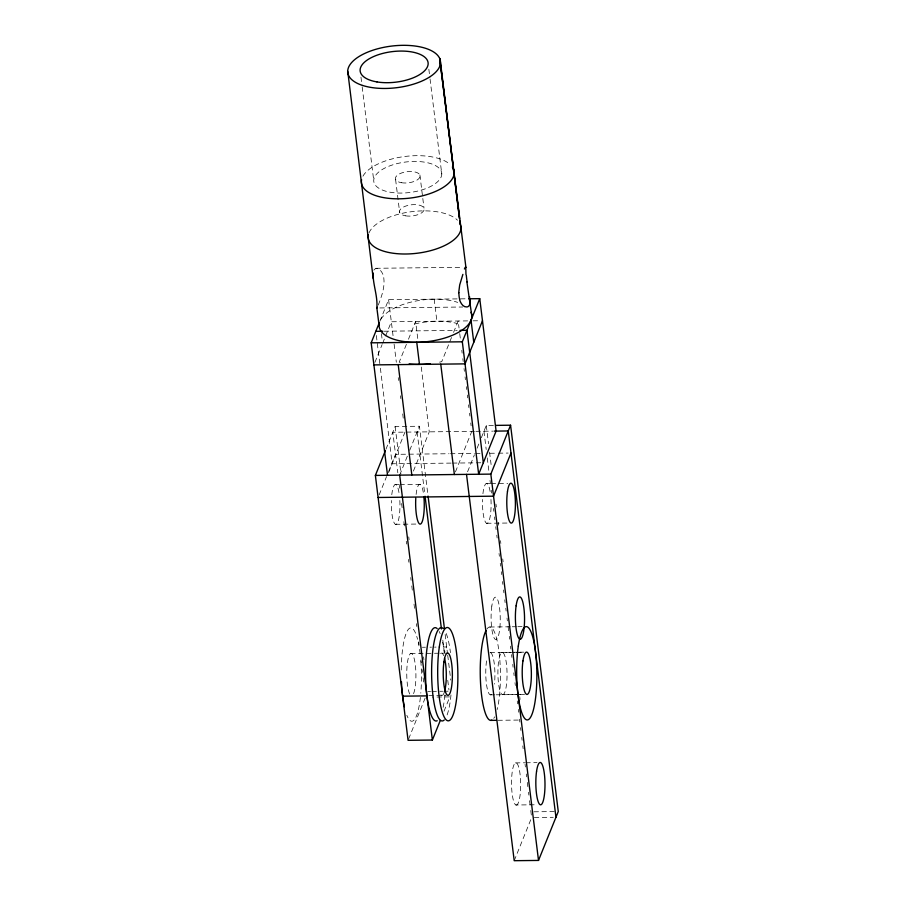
<?xml version="1.0" encoding="UTF-8"?>
<svg xmlns="http://www.w3.org/2000/svg" width="906" height="906" viewBox="0 0 906 906"><rect width="100%" height="100%" fill="white"/><g stroke="black" fill="none" stroke-linecap="round" stroke-linejoin="round"><path stroke-width="0.68" stroke-dasharray="4.53 3.4" d="M378.278 305.062C381.494 296.602 384.925 287.666 383.827 278.448C384.065 273.963 377.961 264.292 373.725 270.26M379.897 321.256L388.606 299.682L467.326 298.787M374.925 362.366L382.106 344.597M382.615 343.329L391.335 321.755L467.621 320.894M406.409 344.325L399.218 362.14A46.682 20.963 -7 0 0 400.395 362.434M408.47 339.24L415.639 321.483L418.051 341.041M385.945 449.263L395.129 426.511L419.433 426.239L427.892 494.699M379.161 494.88L386.556 476.567M388.663 471.335L395.537 454.336L449.036 453.736M388.561 472.717L404.959 432.128M451.516 337.485L441.743 361.653A46.682 20.963 -7 0 1 438.878 362.287M453.566 332.4L458.176 320.996L459.036 327.983M399.682 475.14L407.598 455.525M409.716 450.293L419.433 426.239M413.419 471.075L429.263 431.856L421.154 366.183M455.424 471.913L471.8 431.369M467.575 471.766L474.438 454.778M477.088 448.232L479.195 443M481.312 437.779L486.273 425.48L494.382 425.39M408.606 739.013L425.503 697.167M442.626 642.184A46.682 10.091 89.4 0 1 444.359 652.739L446.692 646.986L440.61 647.054M444.008 711.278L449.818 696.895L432.264 697.088M514.212 860.7L531.109 818.854M375.854 268.289L462.943 267.304M379.818 307.949L462.694 307.009M473.023 320.826L479.784 320.758M384.235 331.222L457.156 330.407M474.472 431.347L392.808 432.264L397.813 472.785M475.854 431.324L492.773 431.143M450.441 453.725L474.382 453.453M475.786 453.43L480.01 453.385M489.863 453.272L496.907 453.193M498.311 453.181L508.164 453.068M451.075 463.102L392.173 463.77L380.305 367.564M452.468 463.091L481.913 462.762M394.993 484.665L399.048 484.619M399.908 484.619L420.169 484.382M486.137 483.645L490.191 483.6M491.063 483.589L507.745 483.396M395.446 524.302L417.043 524.053M486.59 523.272L507.711 523.034M489.795 627.02L510.837 626.782M512.23 626.771L516.443 626.726M517.847 626.703L522.049 626.658M422.377 647.258L425.424 647.224M429.976 647.178L431.494 647.156M434.54 647.122L436.058 647.111M490.089 652.535L518.13 652.218M519.534 652.207L523.747 652.161M410.645 653.543L433.079 653.294M434.484 653.271L447.1 653.135M501.788 652.513L515.288 652.365M516.635 652.343L523.396 652.275M427.836 691.414L430.531 691.38M431.879 691.369L442.683 691.244M444.042 691.233L448.085 691.187M428.866 695.446L446.171 695.253M502.264 694.619A21.166 4.575 89.4 0 0 506.556 664.834A21.166 4.575 89.4 0 0 498.64 661.233A21.166 4.575 89.4 0 0 502.264 694.619L523.872 694.381M490.576 694.857L494.778 694.811M496.182 694.8L518.617 694.54M520.021 694.528L525.627 694.46M497.881 720.293L520.316 720.043M515.412 762.886L524.868 762.784M525.786 762.773L537.02 762.648M515.888 804.992A21.166 4.575 89.4 0 0 520.18 775.208A21.166 4.575 89.4 0 0 512.264 771.606A21.166 4.575 89.4 0 0 515.888 804.992L537.065 804.755M533.962 811.799L554.223 811.572M534.336 817.518L553.249 817.303M486.273 425.48L488.527 443.747M489.568 452.173L491.482 467.632M495.99 504.155L496.329 506.964M498.243 522.411L498.594 525.22M500.497 540.678L500.848 543.487M502.751 558.934L503.102 561.743M519.75 696.601L520.089 699.421M483.951 431.233L486.205 449.501M487.247 457.926L488.98 471.981M490.021 480.406L490.373 483.215M491.233 490.237L491.584 493.045M493.487 508.504L493.838 511.312M494.529 516.93L494.88 519.738M495.741 526.76L496.092 529.568M496.782 535.186L497.134 538.005M499.036 553.453L499.387 556.261M500.248 563.283L500.599 566.091M501.29 571.72L501.641 574.529M502.513 581.55L502.853 584.359M503.543 589.976L503.895 592.784M504.767 599.806L505.106 602.615M505.797 608.243L506.148 611.052M507.02 618.073L507.36 620.882M508.062 626.499L508.572 630.712M509.274 636.329L509.614 639.149M510.486 646.171L510.837 648.979M511.528 654.596L511.867 657.405M512.739 664.426L513.09 667.235M513.781 672.864L514.121 675.672M514.993 682.694L515.344 685.502M517.247 700.95L517.598 703.769M518.289 709.387L518.64 712.195M519.5 719.217L519.851 722.025M520.542 727.643L520.893 730.451M521.754 737.484L522.105 740.293M522.796 745.91L523.147 748.718M525.05 764.166L525.401 766.974M526.261 774.007L526.613 776.816M527.303 782.433L527.824 786.646M528.515 792.263L528.866 795.072M529.557 800.689L530.078 804.913M530.769 810.53L531.471 816.147M428.844 69.218L429.874 77.599M430.044 78.992L441.777 173.997A34.235 15.379 -7 0 1 390.565 192.287A34.235 15.379 -7 0 1 390.916 165.458A34.235 15.379 -7 0 1 441.777 173.997M459.727 333.578L460.418 339.161M461.8 350.339L462.139 353.136M462.83 358.719L463.181 361.517M464.042 368.504L464.382 371.301M465.072 376.885L465.424 379.682M466.284 386.669L466.624 389.455M467.315 395.05L467.655 397.847M468.527 404.823L468.866 407.621M469.557 413.215L469.897 416.001M470.769 422.989L471.109 425.786M419.908 175.005L422.638 197.078M422.808 198.459L423.997 208.12M434.178 299.161L436.907 321.234M395.594 179.49L399.682 212.604M445.14 634.415L447.541 653.883M447.711 655.265L450.78 680.1M417.111 431.992L424.869 494.869M442.808 640.168L444.359 652.739M447.768 680.338L448.957 689.998M388.606 299.682L393.227 337.123M394.099 344.11L396.341 362.275M398.232 377.643L398.583 380.429M400.475 395.797L400.826 398.595M402.717 413.963L403.238 418.153M360.962 77.112L362.004 85.492M362.174 86.885L373.725 180.498M395.129 426.511L400.996 474.019M408.753 536.884L409.104 539.682M423.578 656.918L423.917 659.681M381.426 333.668L382.275 340.565M399.365 485.356L399.705 488.153M401.607 503.521L402.117 507.711M403.85 521.686L404.359 525.876M406.262 541.244L406.601 544.042M408.504 559.41L408.844 562.196M410.746 577.575L411.086 580.361M411.777 585.956L412.298 590.146M414.019 604.121L414.54 608.311M416.432 623.679L416.783 626.465M418.674 641.844L419.025 644.63M420.905 659.919L421.256 662.671M422.105 669.568L422.445 672.331M423.125 677.847L423.634 681.992M376.341 335.503L380.124 366.171M446.228 633.543A46.682 10.091 89.4 0 1 450.441 652.671M450.984 694.959A46.682 10.091 89.4 0 1 446.828 715.638M444.042 693.011A21.166 4.575 89.4 0 1 440.565 694.426M440.588 653.52A21.166 4.575 89.4 0 1 443.759 655.797M486.896 629.07A46.682 10.091 89.4 0 1 498.968 651.471A46.682 10.091 89.4 0 1 497.179 709.534M494.642 716.861A46.682 10.091 89.4 0 1 493.77 718.322M491.471 694.426A21.166 4.575 89.4 0 1 486.386 683.475A21.166 4.575 89.4 0 1 487.02 658.356M490.554 652.637A21.166 4.575 89.4 0 1 494.438 684.053M439.195 631.482A46.682 10.091 89.4 0 1 440.146 633.611M444.914 695.027A46.682 10.091 89.4 0 1 442.955 708.175M420.384 697.427A46.682 10.091 89.4 0 1 406.839 715.298M401.245 669.998A46.682 10.091 89.4 0 1 407.134 631.233A46.682 10.091 89.4 0 1 417.564 639.296M418.312 642.456A46.682 10.091 89.4 0 1 418.98 645.842M419.569 649.387A46.682 10.091 89.4 0 1 420.486 656.827M420.837 660.904A46.682 10.091 89.4 0 1 420.803 693.124M409.739 694.007A21.166 4.575 89.4 0 1 407.598 661.527A21.166 4.575 89.4 0 1 414.857 661.822A21.166 4.575 89.4 0 1 413.295 694.155M399.829 500.486A19.921 4.303 89.4 0 1 395.865 524.393A19.921 4.303 89.4 0 1 391.392 500.497M391.788 494.733A19.921 4.303 89.4 0 1 395.503 484.563A19.921 4.303 89.4 0 1 399.376 495.276M416.103 494.461A19.921 4.303 89.4 0 1 419.806 484.291A19.921 4.303 89.4 0 1 423.68 495.004M490.973 499.455A19.921 4.303 89.4 0 1 487.009 523.362A19.921 4.303 89.4 0 1 482.536 499.466M482.932 493.702A19.921 4.303 89.4 0 1 486.647 483.532A19.921 4.303 89.4 0 1 490.52 494.246M362.944 176.183A46.682 20.963 -7 0 1 403.498 156.659A46.682 20.963 -7 0 1 449.614 164.043M414.631 323.974A46.682 20.963 -7 0 1 457.168 323.487M380.86 319.308A46.682 20.963 -7 0 1 457.7 302.4M368.991 232.955A46.682 20.963 -7 0 1 409.908 211.913A46.682 20.963 -7 0 1 457.473 220.203M491.822 606.046A21.166 4.575 89.4 0 0 495.446 639.432A21.166 4.575 89.4 0 0 499.75 609.647A21.166 4.575 89.4 0 0 491.822 606.046M401.505 182.718A12.446 5.595 -7 0 0 420.124 176.07A12.446 5.595 -7 0 0 401.63 172.967A12.446 5.595 -7 0 0 401.505 182.718M405.594 215.832A12.446 5.595 -7 0 0 424.212 209.184A12.446 5.595 -7 0 0 405.718 206.081A12.446 5.595 -7 0 0 405.594 215.832"/><path stroke-width="1.36" d="M458.696 292.695L459.693 284.948L462.887 274.382M373.057 272.955C372.864 284.722 377.859 296.058 376.851 307.915L379.07 325.175M387.53 475.276L371.177 342.83L379.376 322.525M440.305 720.429L432.377 740.043L408.074 740.315L375.378 475.412L385.412 450.576M479.75 298.652L496.103 431.097L478.674 474.246L462.32 341.8L479.75 298.652L468.708 298.776M482.479 320.724L465.05 363.872L373.906 364.903M466.522 474.382L514.212 860.7L538.515 860.428L490.825 474.11L510.576 425.208L495.729 425.378M510.984 453.034L493.544 496.182L378.096 497.485M538.515 860.428L558.266 811.527L510.576 425.208M377.372 307.27L376.953 308.029M465.752 267.27L465.99 274.654M375.82 331.324L382.842 331.245M459.954 330.373L466.975 330.294L483.317 462.74M371.177 342.83L462.32 341.8M494.178 431.12L508.255 430.962L555.944 817.28M375.378 475.412L490.825 474.11M402.626 696.17L426.93 695.887M490.871 720.372L496.477 720.315M459.557 299.671C460.576 302.921 462.932 307.304 466.907 306.964A18.686 7.055 66.8 0 0 470.248 300.384M466.85 281.619L471.867 316.307M465.911 267.338L439.704 58.46L459.501 218.505M471.041 320.226L473.759 342.298M440.746 364.144L454.37 474.518M416.749 342.309L419.478 364.393M428.062 496.092L444.45 628.821M425.05 496.262L441.437 628.99M398.21 364.631L411.834 475.004M399.682 475.14L432.377 740.043M347.734 71.302L373.227 278.595M440.52 62.446A46.682 20.963 -7 0 1 370.69 87.384A46.682 20.963 -7 0 1 371.166 50.804A46.682 20.963 -7 0 1 440.52 62.446L459.478 218.414M460.146 224.02L459.806 221.211L460.146 224.02A46.682 20.963 -7 0 1 416.624 253.306A46.682 20.963 -7 0 1 368.391 234.892M469.523 296.647L469.772 299.863M444.234 719.976A46.682 10.091 89.4 0 1 431.63 674.257A46.682 10.091 89.4 0 1 443.249 628.515M444.54 658.243A21.166 4.575 89.4 0 1 444.382 692.059M491.879 720.123A46.682 10.091 89.4 0 1 480.667 685.117A46.682 10.091 89.4 0 1 486.024 630.542M404.37 706.725A46.682 10.091 89.4 0 1 401.449 681.686M437.19 720.746A46.682 10.091 89.4 0 1 425.548 672.037A46.682 10.091 89.4 0 1 437.179 628.583M423.861 496.624A19.921 4.303 89.4 0 1 420.361 524.098A19.921 4.303 89.4 0 1 415.786 498.221M452.354 167.055A46.682 20.963 -7 0 1 411.924 197.848A46.682 20.963 -7 0 1 361.585 179.705M471.052 312.321A46.682 20.963 -7 0 1 427.53 341.607A46.682 20.963 -7 0 1 379.297 323.193M459.716 299.49A18.131 10 -77.9 0 1 458.912 292.615M464.427 268.991A18.686 1.053 -72.3 0 1 465.627 267.666M467.156 281.936A18.131 2.831 78.6 0 1 466.33 275.435M430.305 363.68A46.682 20.963 -7 0 1 409.127 363.918M518.3 646.091A46.682 10.091 89.4 0 0 526.295 719.738A46.682 10.091 89.4 0 0 535.774 654.041A46.682 10.091 89.4 0 0 518.3 646.091M522.943 660.961A21.166 4.575 89.4 0 0 526.567 694.347A21.166 4.575 89.4 0 0 530.871 664.562A21.166 4.575 89.4 0 0 522.943 660.961M439.308 646.975A46.682 10.091 89.4 0 0 447.304 720.632A46.682 10.091 89.4 0 0 456.783 654.936A46.682 10.091 89.4 0 0 439.308 646.975M443.951 661.844A21.166 4.575 89.4 0 0 447.575 695.242A21.166 4.575 89.4 0 0 451.879 665.457A21.166 4.575 89.4 0 0 443.951 661.844M516.126 605.774A21.166 4.575 89.4 0 0 519.761 639.16A21.166 4.575 89.4 0 0 524.053 609.376A21.166 4.575 89.4 0 0 516.126 605.774M536.567 771.334A21.166 4.575 89.4 0 0 540.191 804.721A21.166 4.575 89.4 0 0 544.495 774.936A21.166 4.575 89.4 0 0 536.567 771.334M507.473 491.573A19.921 4.303 89.4 0 0 510.893 523A19.921 4.303 89.4 0 0 514.936 494.959A19.921 4.303 89.4 0 0 507.473 491.573M376.941 81.914A34.235 15.379 -7 0 0 428.153 63.624A34.235 15.379 -7 0 0 377.292 55.085A34.235 15.379 -7 0 0 376.941 81.914"/></g></svg>
